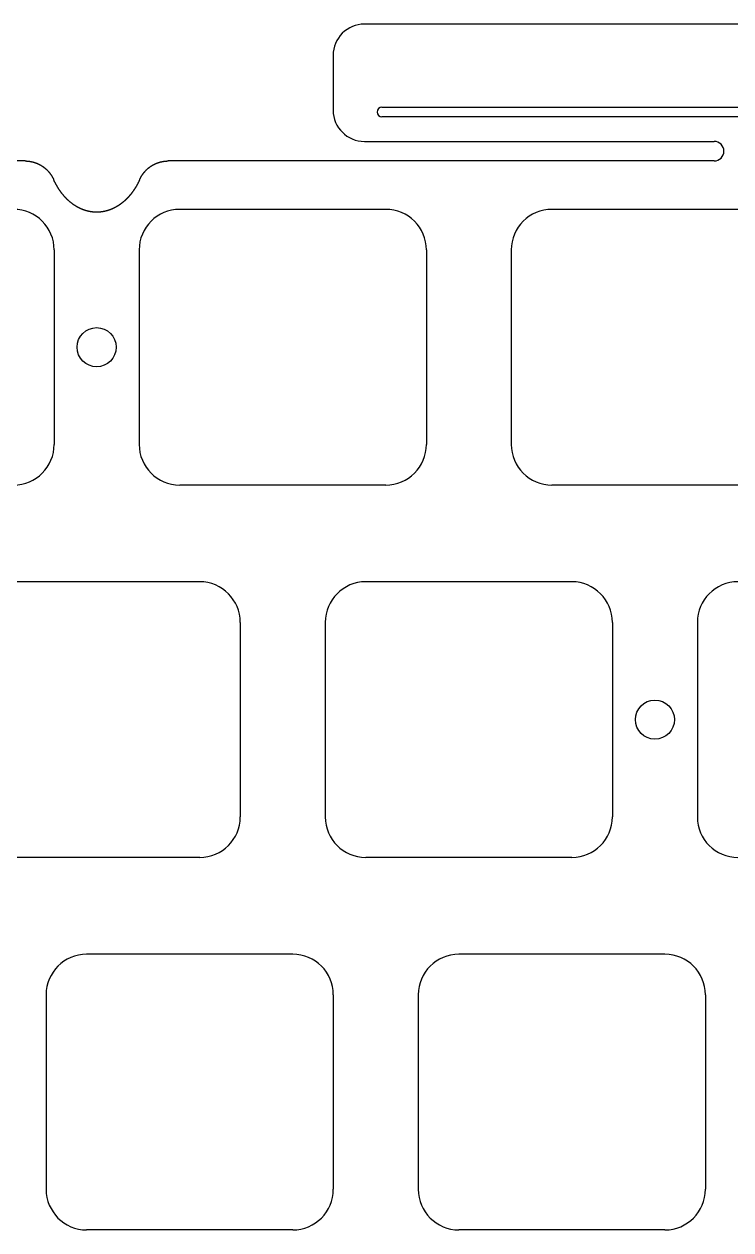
# Model space of a CAD drawing. Header units: millimetres. Extents: x -10 to 276, y -93 to 17.
# Drawn here: x 63 to 99.1, y -45.2 to 16.5 of the extents above; entities that cross this region are included whole.
import ezdxf

# ---------------------------------------------------------------- set-up
doc = ezdxf.new("R2010")
doc.units = ezdxf.units.MM
doc.layers.add('BLACK', color=7, linetype='CONTINUOUS')

msp = doc.modelspace()

# ---------------------------------------------------------------- linework, layer by layer
at = {"layer": 'BLACK', "linetype": 'Continuous'}
for p, q in [((127.1799, 16.525), (80.379918, 16.525)), ((78.779918, 14.925), (78.779918, 12.117411)), ((81.2799, 12.275), (126.2799, 12.275)), ((126.2799, 11.775), (81.2799, 11.775)), ((80.3799, 10.525), (98.2799, 10.525)), ((63.009025, 9.525), (35.0701, 9.525)), ((63.009025, 9.525), (63.020337, 9.52496)), ((63.020337, 9.52496), (63.031648, 9.52484)), ((63.031648, 9.52484), (63.042958, 9.52464)), ((63.042958, 9.52464), (63.054266, 9.52436)), ((63.054266, 9.52436), (63.065572, 9.524)), ((63.065572, 9.524), (63.076876, 9.523561)), ((63.076876, 9.523561), (63.088176, 9.523041)), ((63.088176, 9.523041), (63.099472, 9.522441)), ((63.099472, 9.522441), (63.110763, 9.521762)), ((63.110763, 9.521762), (63.12205, 9.521003)), ((63.12205, 9.521003), (63.133331, 9.520164)), ((63.133331, 9.520164), (63.144606, 9.519245)), ((63.144606, 9.519245), (63.155874, 9.518247)), ((63.155874, 9.518247), (63.167135, 9.517168)), ((63.167135, 9.517168), (63.178389, 9.516011)), ((63.178389, 9.516011), (63.189634, 9.514773)), ((63.189634, 9.514773), (63.20087, 9.513457)), ((63.20087, 9.513457), (63.212096, 9.51206)), ((63.212096, 9.51206), (63.223313, 9.510585)), ((63.223313, 9.510585), (63.234519, 9.50903)), ((63.234519, 9.50903), (63.245714, 9.507396)), ((63.245714, 9.507396), (63.256897, 9.505683)), ((63.256897, 9.505683), (63.268067, 9.503891)), ((63.268067, 9.503891), (63.279225, 9.502019)), ((63.279225, 9.502019), (63.29037, 9.500069)), ((63.29037, 9.500069), (63.3015, 9.49804)), ((63.3015, 9.49804), (63.312616, 9.495933)), ((63.312616, 9.495933), (63.323717, 9.493747)), ((63.323717, 9.493747), (63.329262, 9.492625)), ((63.329262, 9.492625), (63.334802, 9.491482)), ((63.334802, 9.491482), (63.340339, 9.490321)), ((63.340339, 9.490321), (63.345871, 9.48914)), ((63.345871, 9.48914), (63.351399, 9.487939)), ((63.351399, 9.487939), (63.356923, 9.486719)), ((63.356923, 9.486719), (63.362443, 9.485479)), ((63.362443, 9.485479), (63.367958, 9.484219)), ((63.367958, 9.484219), (63.373469, 9.482941)), ((63.373469, 9.482941), (63.378975, 9.481642)), ((63.378975, 9.481642), (63.384477, 9.480325)), ((63.384477, 9.480325), (63.389974, 9.478987)), ((63.389974, 9.478987), (63.395466, 9.477631)), ((63.395466, 9.477631), (63.400953, 9.476255)), ((63.400953, 9.476255), (63.406435, 9.474859)), ((63.406435, 9.474859), (63.411913, 9.473444)), ((63.411913, 9.473444), (63.417385, 9.47201)), ((63.417385, 9.47201), (63.422853, 9.470557)), ((63.422853, 9.470557), (63.428315, 9.469084)), ((63.428315, 9.469084), (63.433772, 9.467592)), ((63.433772, 9.467592), (63.439223, 9.46608)), ((63.439223, 9.46608), (63.44467, 9.46455)), ((63.44467, 9.46455), (63.45011, 9.463)), ((63.45011, 9.463), (63.455546, 9.461431)), ((63.455546, 9.461431), (63.460975, 9.459842)), ((63.460975, 9.459842), (63.466399, 9.458235)), ((63.466399, 9.458235), (63.471818, 9.456608)), ((63.471818, 9.456608), (63.47723, 9.454962)), ((63.47723, 9.454962), (63.482637, 9.453297)), ((63.482637, 9.453297), (63.488038, 9.451613)), ((63.488038, 9.451613), (63.493432, 9.44991)), ((63.493432, 9.44991), (63.498821, 9.448187)), ((63.498821, 9.448187), (63.504204, 9.446446)), ((63.504204, 9.446446), (63.509581, 9.444686)), ((63.509581, 9.444686), (63.51495, 9.442906)), ((63.51495, 9.442906), (63.520315, 9.441108)), ((63.520315, 9.441108), (63.525672, 9.439291)), ((63.525672, 9.439291), (63.531023, 9.437454)), ((63.531023, 9.437454), (63.536367, 9.435599)), ((63.536367, 9.435599), (63.541706, 9.433725)), ((63.541706, 9.433725), (63.547037, 9.431832)), ((63.547037, 9.431832), (63.552362, 9.42992)), ((63.552362, 9.42992), (63.557679, 9.42799)), ((63.557679, 9.42799), (63.562991, 9.42604)), ((63.562991, 9.42604), (63.568294, 9.424072)), ((63.568294, 9.424072), (63.573592, 9.422085)), ((63.573592, 9.422085), (63.578881, 9.42008)), ((63.578881, 9.42008), (63.584165, 9.418055)), ((63.584165, 9.418055), (63.58944, 9.416013)), ((63.58944, 9.416013), (63.594709, 9.413951)), ((63.594709, 9.413951), (63.59997, 9.411871)), ((63.59997, 9.411871), (63.605224, 9.409772)), ((63.605224, 9.409772), (63.610471, 9.407654)), ((63.610471, 9.407654), (63.61571, 9.405518)), ((63.61571, 9.405518), (63.616466, 9.405208)), ((63.616466, 9.405208), (63.626916, 9.400876)), ((63.626916, 9.400876), (63.637334, 9.396471)), ((63.637334, 9.396471), (63.647722, 9.391992)), ((63.647722, 9.391992), (63.658077, 9.38744)), ((63.658077, 9.38744), (63.6684, 9.382815)), ((63.6684, 9.382815), (63.67869, 9.378117)), ((63.67869, 9.378117), (63.688947, 9.373346)), ((63.688947, 9.373346), (63.69917, 9.368503)), ((63.69917, 9.368503), (63.709358, 9.363587)), ((63.709358, 9.363587), (63.719511, 9.3586)), ((63.719511, 9.3586), (63.729629, 9.353541)), ((63.729629, 9.353541), (63.739711, 9.34841)), ((63.739711, 9.34841), (63.749757, 9.343209)), ((63.749757, 9.343209), (63.759766, 9.337936)), ((63.759766, 9.337936), (63.769737, 9.332592)), ((63.769737, 9.332592), (63.77967, 9.327179)), ((63.77967, 9.327179), (63.789565, 9.321695)), ((63.789565, 9.321695), (63.799421, 9.316141)), ((63.799421, 9.316141), (63.809238, 9.310517)), ((63.809238, 9.310517), (63.819014, 9.304824)), ((63.819014, 9.304824), (63.828751, 9.299063)), ((63.828751, 9.299063), (63.838446, 9.293232)), ((63.838446, 9.293232), (63.8481, 9.287333)), ((63.8481, 9.287333), (63.857712, 9.281366)), ((63.857712, 9.281366), (63.867282, 9.275331)), ((63.867282, 9.275331), (63.876809, 9.269228)), ((63.876809, 9.269228), (63.886292, 9.263058)), ((63.886292, 9.263058), (63.895732, 9.256821)), ((63.895732, 9.256821), (63.900436, 9.253678)), ((63.900436, 9.253678), (63.905128, 9.250518)), ((69.445076, 9.250656), (69.454472, 9.256957)), ((69.454472, 9.256957), (69.463913, 9.263193)), ((69.463913, 9.263193), (69.473397, 9.269361)), ((69.473397, 9.269361), (69.482925, 9.275462)), ((69.482925, 9.275462), (69.492496, 9.281496)), ((69.492496, 9.281496), (69.497297, 9.284487)), ((69.497297, 9.284487), (69.502109, 9.287462)), ((69.502109, 9.287462), (69.506932, 9.290419)), ((69.506932, 9.290419), (69.511765, 9.29336)), ((69.511765, 9.29336), (69.516608, 9.296283)), ((69.516608, 9.296283), (69.521462, 9.299189)), ((69.521462, 9.299189), (69.526325, 9.302078)), ((69.526325, 9.302078), (69.531199, 9.30495)), ((69.531199, 9.30495), (69.536084, 9.307804)), ((69.536084, 9.307804), (69.540978, 9.310642)), ((69.540978, 9.310642), (69.545882, 9.313461)), ((69.545882, 9.313461), (69.550796, 9.316264)), ((69.550796, 9.316264), (69.55572, 9.319049)), ((69.55572, 9.319049), (69.560654, 9.321817)), ((69.560654, 9.321817), (69.565598, 9.324567)), ((69.565598, 9.324567), (69.570551, 9.3273)), ((69.570551, 9.3273), (69.575514, 9.330015)), ((69.575514, 9.330015), (69.580487, 9.332713)), ((69.580487, 9.332713), (69.585469, 9.335393)), ((69.585469, 9.335393), (69.590461, 9.338056)), ((69.590461, 9.338056), (69.595461, 9.3407)), ((69.595461, 9.3407), (69.600472, 9.343328)), ((69.600472, 9.343328), (69.605491, 9.345937)), ((69.605491, 9.345937), (69.61052, 9.348529)), ((69.61052, 9.348529), (69.615558, 9.351102)), ((69.615558, 9.351102), (69.620605, 9.353659)), ((69.620605, 9.353659), (69.62566, 9.356197)), ((69.62566, 9.356197), (69.630726, 9.358717)), ((69.630726, 9.358717), (69.635799, 9.361219)), ((69.635799, 9.361219), (69.640882, 9.363704)), ((69.640882, 9.363704), (69.645973, 9.36617)), ((69.645973, 9.36617), (69.651073, 9.368619)), ((69.651073, 9.368619), (69.656182, 9.371049)), ((69.656182, 9.371049), (69.661299, 9.373461)), ((69.661299, 9.373461), (69.666425, 9.375855)), ((69.666425, 9.375855), (69.671559, 9.378231)), ((69.671559, 9.378231), (69.676702, 9.380589)), ((69.676702, 9.380589), (69.681853, 9.382929)), ((69.681853, 9.382929), (69.687012, 9.38525)), ((69.687012, 9.38525), (69.692179, 9.387554)), ((69.692179, 9.387554), (69.697354, 9.389838)), ((69.697354, 9.389838), (69.702538, 9.392105)), ((69.702538, 9.392105), (69.707729, 9.394353)), ((69.707729, 9.394353), (69.712929, 9.396583)), ((69.712929, 9.396583), (69.718136, 9.398795)), ((69.718136, 9.398795), (69.723352, 9.400988)), ((69.723352, 9.400988), (69.728574, 9.403162)), ((69.728574, 9.403162), (69.733805, 9.405319)), ((69.733805, 9.405319), (69.739043, 9.407456)), ((69.739043, 9.407456), (69.744289, 9.409576)), ((69.744289, 9.409576), (69.749542, 9.411676)), ((69.749542, 9.411676), (69.754803, 9.413758)), ((69.754803, 9.413758), (69.76007, 9.415822)), ((69.76007, 9.415822), (69.765346, 9.417866)), ((69.765346, 9.417866), (69.766108, 9.41816)), ((69.766108, 9.41816), (69.776679, 9.422187)), ((69.776679, 9.422187), (69.787278, 9.426139)), ((69.787278, 9.426139), (69.797904, 9.430016)), ((69.797904, 9.430016), (69.808558, 9.433818)), ((69.808558, 9.433818), (69.819239, 9.437544)), ((69.819239, 9.437544), (69.829945, 9.441195)), ((69.829945, 9.441195), (69.840678, 9.44477)), ((69.840678, 9.44477), (69.851435, 9.448269)), ((69.851435, 9.448269), (69.862217, 9.451692)), ((69.862217, 9.451692), (69.873023, 9.455039)), ((69.873023, 9.455039), (69.883852, 9.458309)), ((69.883852, 9.458309), (69.894704, 9.461503)), ((69.894704, 9.461503), (69.905579, 9.46462)), ((69.905579, 9.46462), (69.916476, 9.46766)), ((69.916476, 9.46766), (69.927394, 9.470623)), ((69.927394, 9.470623), (69.938332, 9.473508)), ((69.938332, 9.473508), (69.949291, 9.476316)), ((69.949291, 9.476316), (69.96027, 9.479047)), ((69.96027, 9.479047), (69.971268, 9.4817)), ((69.971268, 9.4817), (69.982284, 9.484275)), ((69.982284, 9.484275), (69.993318, 9.486773)), ((69.993318, 9.486773), (70.00437, 9.489192)), ((70.00437, 9.489192), (70.015439, 9.491533)), ((70.015439, 9.491533), (70.026524, 9.493795)), ((70.026524, 9.493795), (70.037625, 9.49598)), ((70.037625, 9.49598), (70.048741, 9.498085)), ((70.048741, 9.498085), (70.054305, 9.499109)), ((70.054305, 9.499109), (70.059872, 9.500113)), ((70.059872, 9.500113), (70.065443, 9.501097)), ((70.065443, 9.501097), (70.071017, 9.502061)), ((70.071017, 9.502061), (70.076595, 9.503006)), ((70.076595, 9.503006), (70.082176, 9.503931)), ((70.082176, 9.503931), (70.08776, 9.504836)), ((70.08776, 9.504836), (70.093347, 9.505721)), ((70.093347, 9.505721), (70.098938, 9.506587)), ((70.098938, 9.506587), (70.104531, 9.507433)), ((70.104531, 9.507433), (70.110128, 9.508259)), ((70.110128, 9.508259), (70.115727, 9.509065)), ((70.115727, 9.509065), (70.121329, 9.509852)), ((70.121329, 9.509852), (70.126934, 9.510618)), ((70.126934, 9.510618), (70.132542, 9.511365)), ((70.132542, 9.511365), (70.138152, 9.512092)), ((70.138152, 9.512092), (70.143765, 9.512799)), ((70.143765, 9.512799), (70.14938, 9.513487)), ((70.14938, 9.513487), (70.154998, 9.514154)), ((70.154998, 9.514154), (70.160618, 9.514802)), ((70.160618, 9.514802), (70.16624, 9.51543)), ((70.16624, 9.51543), (70.171865, 9.516038)), ((70.171865, 9.516038), (70.177491, 9.516626)), ((70.177491, 9.516626), (70.18312, 9.517194)), ((70.18312, 9.517194), (70.188751, 9.517742)), ((70.188751, 9.517742), (70.194383, 9.51827)), ((70.194383, 9.51827), (70.200018, 9.518779)), ((70.200018, 9.518779), (70.205654, 9.519267)), ((70.205654, 9.519267), (70.211292, 9.519736)), ((70.211292, 9.519736), (70.216931, 9.520184)), ((70.216931, 9.520184), (70.222572, 9.520613)), ((70.222572, 9.520613), (70.228215, 9.521022)), ((70.228215, 9.521022), (70.233859, 9.52141)), ((70.233859, 9.52141), (70.239504, 9.521779)), ((70.239504, 9.521779), (70.24515, 9.522128)), ((70.24515, 9.522128), (70.250798, 9.522457)), ((70.250798, 9.522457), (70.256447, 9.522766)), ((70.256447, 9.522766), (70.262097, 9.523055)), ((70.262097, 9.523055), (70.267748, 9.523323)), ((70.267748, 9.523323), (70.2734, 9.523572)), ((70.2734, 9.523572), (70.279053, 9.523801)), ((70.279053, 9.523801), (70.284707, 9.52401)), ((70.284707, 9.52401), (70.290361, 9.524199)), ((70.290361, 9.524199), (70.296016, 9.524368)), ((70.296016, 9.524368), (70.301671, 9.524517)), ((70.301671, 9.524517), (70.307328, 9.524646)), ((70.307328, 9.524646), (70.312984, 9.524755)), ((70.312984, 9.524755), (70.318641, 9.524844)), ((70.318641, 9.524844), (70.324298, 9.524913)), ((70.324298, 9.524913), (70.329956, 9.524962)), ((70.329956, 9.524962), (70.340975, 9.525)), ((98.2799, 9.525), (70.340975, 9.525)), ((63.905128, 9.250518), (63.909809, 9.247341)), ((63.909809, 9.247341), (63.914479, 9.244148)), ((63.914479, 9.244148), (63.919137, 9.240939)), ((63.919137, 9.240939), (63.923784, 9.237712)), ((63.923784, 9.237712), (63.92842, 9.23447)), ((63.92842, 9.23447), (63.933044, 9.231211)), ((63.933044, 9.231211), (63.937656, 9.227936)), ((63.937656, 9.227936), (63.942258, 9.224644)), ((63.942258, 9.224644), (63.946847, 9.221337)), ((63.946847, 9.221337), (63.951425, 9.218012)), ((63.951425, 9.218012), (63.95599, 9.214672)), ((63.95599, 9.214672), (63.960545, 9.211316)), ((63.960545, 9.211316), (63.965087, 9.207944)), ((63.965087, 9.207944), (63.969617, 9.204555)), ((63.969617, 9.204555), (63.974135, 9.201151)), ((63.974135, 9.201151), (63.978641, 9.19773)), ((63.978641, 9.19773), (63.983135, 9.194294)), ((63.983135, 9.194294), (63.987617, 9.190842)), ((63.987617, 9.190842), (63.992087, 9.187374)), ((63.992087, 9.187374), (63.996544, 9.18389)), ((63.996544, 9.18389), (64.000989, 9.180391)), ((64.000989, 9.180391), (64.005422, 9.176876)), ((64.005422, 9.176876), (64.009842, 9.173345)), ((64.009842, 9.173345), (64.01425, 9.169798)), ((64.01425, 9.169798), (64.018645, 9.166236)), ((64.018645, 9.166236), (64.023027, 9.162659)), ((64.023027, 9.162659), (64.027397, 9.159066)), ((64.027397, 9.159066), (64.031754, 9.155457)), ((64.031754, 9.155457), (64.036098, 9.151833)), ((64.036098, 9.151833), (64.04043, 9.148194)), ((64.04043, 9.148194), (64.044748, 9.14454)), ((64.044748, 9.14454), (64.049054, 9.14087)), ((64.049054, 9.14087), (64.053346, 9.137185)), ((64.053346, 9.137185), (64.057626, 9.133485)), ((64.057626, 9.133485), (64.061892, 9.12977)), ((64.061892, 9.12977), (64.066146, 9.126039)), ((64.066146, 9.126039), (64.070386, 9.122294)), ((64.070386, 9.122294), (64.074613, 9.118534)), ((64.074613, 9.118534), (64.078826, 9.114759)), ((64.078826, 9.114759), (64.083026, 9.110968)), ((64.083026, 9.110968), (64.087213, 9.107164)), ((64.087213, 9.107164), (64.091387, 9.103344)), ((64.091387, 9.103344), (64.095546, 9.099509)), ((64.095546, 9.099509), (64.099692, 9.09566)), ((64.099692, 9.09566), (64.103825, 9.091796)), ((64.103825, 9.091796), (64.107944, 9.087918)), ((64.107944, 9.087918), (64.112049, 9.084025)), ((64.112049, 9.084025), (64.11614, 9.080117)), ((64.11614, 9.080117), (64.120218, 9.076195)), ((64.120218, 9.076195), (64.124282, 9.072259)), ((64.124282, 9.072259), (64.128331, 9.068308)), ((64.128331, 9.068308), (64.132367, 9.064343)), ((64.132367, 9.064343), (64.132948, 9.06377)), ((64.132948, 9.06377), (64.140971, 9.055796)), ((64.140971, 9.055796), (64.148937, 9.047765)), ((64.148937, 9.047765), (64.156846, 9.039678)), ((64.156846, 9.039678), (64.164698, 9.031535)), ((64.164698, 9.031535), (64.172493, 9.023337)), ((64.172493, 9.023337), (64.180229, 9.015083)), ((64.180229, 9.015083), (64.187906, 9.006776)), ((64.187906, 9.006776), (64.195525, 8.998414)), ((64.195525, 8.998414), (64.203084, 8.989999)), ((64.203084, 8.989999), (64.210584, 8.98153)), ((64.210584, 8.98153), (64.218024, 8.973008)), ((64.218024, 8.973008), (64.225404, 8.964434)), ((64.225404, 8.964434), (64.232722, 8.955808)), ((64.232722, 8.955808), (64.23998, 8.94713)), ((64.23998, 8.94713), (64.247176, 8.938401)), ((64.247176, 8.938401), (64.25431, 8.929621)), ((64.25431, 8.929621), (64.261383, 8.920791)), ((64.261383, 8.920791), (64.268392, 8.911911)), ((64.268392, 8.911911), (64.275339, 8.902982)), ((64.275339, 8.902982), (64.282222, 8.894003)), ((64.282222, 8.894003), (64.289042, 8.884977)), ((64.289042, 8.884977), (64.295798, 8.875902)), ((64.295798, 8.875902), (64.30249, 8.866779)), ((64.30249, 8.866779), (64.309117, 8.857609)), ((64.309117, 8.857609), (64.315679, 8.848393)), ((64.315679, 8.848393), (64.322176, 8.83913)), ((64.322176, 8.83913), (64.325399, 8.834482)), ((64.325399, 8.834482), (64.328607, 8.829822)), ((64.328607, 8.829822), (64.331798, 8.825151)), ((64.331798, 8.825151), (64.334972, 8.820468)), ((64.334972, 8.820468), (64.33813, 8.815775)), ((64.33813, 8.815775), (64.341271, 8.81107)), ((64.341271, 8.81107), (64.344395, 8.806354)), ((64.344395, 8.806354), (64.347503, 8.801627)), ((64.347503, 8.801627), (64.350594, 8.796889)), ((64.350594, 8.796889), (64.353669, 8.79214)), ((64.353669, 8.79214), (64.356726, 8.78738)), ((64.356726, 8.78738), (64.359767, 8.78261)), ((64.359767, 8.78261), (64.362791, 8.777829)), ((64.362791, 8.777829), (64.365798, 8.773037)), ((64.365798, 8.773037), (64.368788, 8.768234)), ((64.368788, 8.768234), (64.371761, 8.763421)), ((64.371761, 8.763421), (64.374716, 8.758598)), ((64.374716, 8.758598), (64.377655, 8.753764)), ((64.377655, 8.753764), (64.380577, 8.74892)), ((64.380577, 8.74892), (64.383482, 8.744065)), ((64.383482, 8.744065), (64.386369, 8.7392)), ((64.386369, 8.7392), (64.389239, 8.734325)), ((64.389239, 8.734325), (64.392092, 8.72944)), ((64.392092, 8.72944), (64.394928, 8.724545)), ((64.394928, 8.724545), (64.397746, 8.71964)), ((64.397746, 8.71964), (64.400547, 8.714724)), ((64.400547, 8.714724), (64.403331, 8.709799)), ((64.403331, 8.709799), (64.406097, 8.704864)), ((64.406097, 8.704864), (64.408846, 8.69992)), ((64.408846, 8.69992), (64.411577, 8.694965)), ((64.411577, 8.694965), (64.414291, 8.690002)), ((64.414291, 8.690002), (64.416987, 8.685028)), ((64.416987, 8.685028), (64.419665, 8.680045)), ((64.419665, 8.680045), (64.422326, 8.675052)), ((64.422326, 8.675052), (64.424969, 8.670051)), ((64.424969, 8.670051), (64.427595, 8.665039)), ((64.427595, 8.665039), (64.430203, 8.660019)), ((64.430203, 8.660019), (64.432793, 8.654989)), ((64.432793, 8.654989), (64.435365, 8.649951)), ((64.435365, 8.649951), (64.43792, 8.644903)), ((64.43792, 8.644903), (64.440456, 8.639846)), ((64.440456, 8.639846), (64.442975, 8.63478)), ((64.442975, 8.63478), (64.445475, 8.629705)), ((68.902165, 8.624875), (68.907149, 8.63503)), ((68.907149, 8.63503), (68.912204, 8.645149)), ((68.912204, 8.645149), (68.917332, 8.655232)), ((68.917332, 8.655232), (68.92253, 8.665279)), ((68.92253, 8.665279), (68.927799, 8.675288)), ((68.927799, 8.675288), (68.933139, 8.685261)), ((68.933139, 8.685261), (68.938549, 8.695195)), ((68.938549, 8.695195), (68.94403, 8.705091)), ((68.94403, 8.705091), (68.94958, 8.714949)), ((68.94958, 8.714949), (68.9552, 8.724766)), ((68.9552, 8.724766), (68.960889, 8.734544)), ((68.960889, 8.734544), (68.966648, 8.744282)), ((68.966648, 8.744282), (68.972475, 8.753979)), ((68.972475, 8.753979), (68.97837, 8.763634)), ((68.97837, 8.763634), (68.984334, 8.773248)), ((68.984334, 8.773248), (68.990366, 8.782819)), ((68.990366, 8.782819), (68.996465, 8.792347)), ((68.996465, 8.792347), (69.002632, 8.801832)), ((69.002632, 8.801832), (69.008865, 8.811274)), ((69.008865, 8.811274), (69.015165, 8.820671)), ((69.015165, 8.820671), (69.021532, 8.830024)), ((69.021532, 8.830024), (69.027964, 8.839331)), ((69.027964, 8.839331), (69.034463, 8.848593)), ((69.034463, 8.848593), (69.041026, 8.857808)), ((69.041026, 8.857808), (69.044332, 8.862398)), ((69.044332, 8.862398), (69.047655, 8.866977)), ((69.047655, 8.866977), (69.050993, 8.871544)), ((69.050993, 8.871544), (69.054348, 8.876099)), ((69.054348, 8.876099), (69.057719, 8.880642)), ((69.057719, 8.880642), (69.061106, 8.885173)), ((69.061106, 8.885173), (69.064509, 8.889693)), ((69.064509, 8.889693), (69.067928, 8.8942)), ((69.067928, 8.8942), (69.071362, 8.898695)), ((69.071362, 8.898695), (69.074813, 8.903178)), ((69.074813, 8.903178), (69.07828, 8.907649)), ((69.07828, 8.907649), (69.081762, 8.912107)), ((69.081762, 8.912107), (69.08526, 8.916553)), ((69.08526, 8.916553), (69.088774, 8.920987)), ((69.088774, 8.920987), (69.092303, 8.925408)), ((69.092303, 8.925408), (69.095848, 8.929817)), ((69.095848, 8.929817), (69.099409, 8.934213)), ((69.099409, 8.934213), (69.102985, 8.938597)), ((69.102985, 8.938597), (69.106576, 8.942968)), ((69.106576, 8.942968), (69.110183, 8.947326)), ((69.110183, 8.947326), (69.113806, 8.951671)), ((69.113806, 8.951671), (69.117443, 8.956004)), ((69.117443, 8.956004), (69.121096, 8.960324)), ((69.121096, 8.960324), (69.124765, 8.964631)), ((69.124765, 8.964631), (69.128448, 8.968924)), ((69.128448, 8.968924), (69.132147, 8.973205)), ((69.132147, 8.973205), (69.135861, 8.977473)), ((69.135861, 8.977473), (69.13959, 8.981727)), ((69.13959, 8.981727), (69.143333, 8.985969)), ((69.143333, 8.985969), (69.147093, 8.990197)), ((69.147093, 8.990197), (69.150866, 8.994411)), ((69.150866, 8.994411), (69.154655, 8.998613)), ((69.154655, 8.998613), (69.158458, 9.002801)), ((69.158458, 9.002801), (69.162277, 9.006975)), ((69.162277, 9.006975), (69.16611, 9.011136)), ((69.16611, 9.011136), (69.169958, 9.015284)), ((69.169958, 9.015284), (69.17382, 9.019417)), ((69.17382, 9.019417), (69.177697, 9.023537)), ((69.177697, 9.023537), (69.181588, 9.027644)), ((69.181588, 9.027644), (69.185495, 9.031736)), ((69.185495, 9.031736), (69.189415, 9.035815)), ((69.189415, 9.035815), (69.19335, 9.03988)), ((69.19335, 9.03988), (69.197299, 9.043931)), ((69.197299, 9.043931), (69.201263, 9.047968)), ((69.201263, 9.047968), (69.205241, 9.051991)), ((69.205241, 9.051991), (69.209233, 9.056)), ((69.209233, 9.056), (69.213239, 9.059994)), ((69.213239, 9.059994), (69.21726, 9.063975)), ((69.21726, 9.063975), (69.221294, 9.067941)), ((69.221294, 9.067941), (69.225343, 9.071894)), ((69.225343, 9.071894), (69.229405, 9.075831)), ((69.229405, 9.075831), (69.233482, 9.079755)), ((69.233482, 9.079755), (69.237571, 9.083664)), ((69.237571, 9.083664), (69.241676, 9.087558)), ((69.241676, 9.087558), (69.242269, 9.088119)), ((69.242269, 9.088119), (69.25052, 9.095858)), ((69.25052, 9.095858), (69.258825, 9.103538)), ((69.258825, 9.103538), (69.267184, 9.111159)), ((69.267184, 9.111159), (69.275597, 9.118721)), ((69.275597, 9.118721), (69.284063, 9.126223)), ((69.284063, 9.126223), (69.292582, 9.133665)), ((69.292582, 9.133665), (69.301153, 9.141047)), ((69.301153, 9.141047), (69.309776, 9.148368)), ((69.309776, 9.148368), (69.318451, 9.155628)), ((69.318451, 9.155628), (69.327178, 9.162827)), ((69.327178, 9.162827), (69.335955, 9.169963)), ((69.335955, 9.169963), (69.344782, 9.177038)), ((69.344782, 9.177038), (69.353659, 9.18405)), ((69.353659, 9.18405), (69.362586, 9.190999)), ((69.362586, 9.190999), (69.371561, 9.197885)), ((69.371561, 9.197885), (69.380585, 9.204707)), ((69.380585, 9.204707), (69.389658, 9.211466)), ((69.389658, 9.211466), (69.398778, 9.21816)), ((69.398778, 9.21816), (69.407945, 9.22479)), ((69.407945, 9.22479), (69.417159, 9.231354)), ((69.417159, 9.231354), (69.426419, 9.237854)), ((69.426419, 9.237854), (69.435725, 9.244288)), ((69.435725, 9.244288), (69.445076, 9.250656)), ((64.445475, 8.629705), (64.447958, 8.624621)), ((64.447958, 8.624621), (64.450423, 8.619529)), ((64.450423, 8.619529), (64.45287, 8.614428)), ((64.45287, 8.614428), (64.455298, 8.609319)), ((64.455298, 8.609319), (64.457709, 8.6042)), ((64.457709, 8.6042), (64.460102, 8.599074)), ((64.460102, 8.599074), (64.462476, 8.593938)), ((64.462476, 8.593938), (64.467049, 8.583912)), ((64.470651, 8.575965), (64.467049, 8.583912)), ((64.478038, 8.559811), (64.470651, 8.575965)), ((64.485483, 8.543723), (64.478038, 8.559811)), ((64.492984, 8.527702), (64.485483, 8.543723)), ((64.500542, 8.511747), (64.492984, 8.527702)), ((64.508157, 8.49586), (64.500542, 8.511747)), ((64.515827, 8.480042), (64.508157, 8.49586)), ((64.523553, 8.464292), (64.515827, 8.480042)), ((64.531334, 8.44861), (64.523553, 8.464292)), ((64.539169, 8.432999), (64.531334, 8.44861)), ((64.547058, 8.417457), (64.539169, 8.432999)), ((64.555001, 8.401985), (64.547058, 8.417457)), ((64.562998, 8.386584), (64.555001, 8.401985)), ((64.571047, 8.371255), (64.562998, 8.386584)), ((64.579149, 8.355996), (64.571047, 8.371255)), ((64.587303, 8.34081), (64.579149, 8.355996)), ((64.595509, 8.325695), (64.587303, 8.34081)), ((64.603766, 8.310653), (64.595509, 8.325695)), ((64.612074, 8.295684), (64.603766, 8.310653)), ((64.620433, 8.280788), (64.612074, 8.295684)), ((64.628842, 8.265965), (64.620433, 8.280788)), ((64.637301, 8.251216), (64.628842, 8.265965)), ((64.645809, 8.236542), (64.637301, 8.251216)), ((64.654367, 8.221941), (64.645809, 8.236542)), ((64.662973, 8.207415), (64.654367, 8.221941)), ((64.671628, 8.192963), (64.662973, 8.207415)), ((64.68033, 8.178586), (64.671628, 8.192963)), ((64.689081, 8.164285), (64.68033, 8.178586)), ((64.697878, 8.150059), (64.689081, 8.164285)), ((64.706723, 8.135909), (64.697878, 8.150059)), ((64.715614, 8.121834), (64.706723, 8.135909)), ((64.724552, 8.107836), (64.715614, 8.121834)), ((64.733535, 8.093913), (64.724552, 8.107836)), ((64.742565, 8.080067), (64.733535, 8.093913)), ((64.751639, 8.066298), (64.742565, 8.080067)), ((64.760759, 8.052605), (64.751639, 8.066298)), ((64.769923, 8.038989), (64.760759, 8.052605)), ((64.779131, 8.025449), (64.769923, 8.038989)), ((64.788384, 8.011987), (64.779131, 8.025449)), ((68.569178, 8.022982), (68.564544, 8.016232)), ((68.573803, 8.029753), (68.569178, 8.022982)), ((68.578416, 8.036543), (68.573803, 8.029753)), ((68.58302, 8.043354), (68.578416, 8.036543)), ((68.587611, 8.050182), (68.58302, 8.043354)), ((68.592192, 8.057032), (68.587611, 8.050182)), ((68.596762, 8.0639), (68.592192, 8.057032)), ((68.601322, 8.07079), (68.596762, 8.0639)), ((68.605869, 8.077697), (68.601322, 8.07079)), ((68.610407, 8.084626), (68.605869, 8.077697)), ((68.614932, 8.091572), (68.610407, 8.084626)), ((68.619447, 8.09854), (68.614932, 8.091572)), ((68.62395, 8.105526), (68.619447, 8.09854)), ((68.628443, 8.112533), (68.62395, 8.105526)), ((68.632923, 8.119557), (68.628443, 8.112533)), ((68.637394, 8.126603), (68.632923, 8.119557)), ((68.641851, 8.133667), (68.637394, 8.126603)), ((68.646299, 8.140752), (68.641851, 8.133667)), ((68.650734, 8.147854), (68.646299, 8.140752)), ((68.655158, 8.154978), (68.650734, 8.147854)), ((68.65957, 8.162119), (68.655158, 8.154978)), ((68.664845, 8.170708), (68.65957, 8.162119)), ((68.669227, 8.177884), (68.664845, 8.170708)), ((68.673594, 8.185075), (68.669227, 8.177884)), ((68.677951, 8.192288), (68.673594, 8.185075)), ((68.682294, 8.199516), (68.677951, 8.192288)), ((68.686627, 8.206767), (68.682294, 8.199516)), ((68.690945, 8.214032), (68.686627, 8.206767)), ((68.695254, 8.221319), (68.690945, 8.214032)), ((68.699547, 8.228621), (68.695254, 8.221319)), ((68.703831, 8.235945), (68.699547, 8.228621)), ((68.708099, 8.243284), (68.703831, 8.235945)), ((68.712358, 8.250645), (68.708099, 8.243284)), ((68.716601, 8.25802), (68.712358, 8.250645)), ((68.720835, 8.265418), (68.716601, 8.25802)), ((68.725053, 8.272829), (68.720835, 8.265418)), ((68.729261, 8.280263), (68.725053, 8.272829)), ((68.733454, 8.287712), (68.729261, 8.280263)), ((68.737636, 8.295182), (68.733454, 8.287712)), ((68.741804, 8.302666), (68.737636, 8.295182)), ((68.745961, 8.310173), (68.741804, 8.302666)), ((68.750102, 8.317693), (68.745961, 8.310173)), ((68.754233, 8.325236), (68.750102, 8.317693)), ((68.758349, 8.332792), (68.754233, 8.325236)), ((68.762453, 8.340371), (68.758349, 8.332792)), ((68.766543, 8.347963), (68.762453, 8.340371)), ((68.770622, 8.355577), (68.766543, 8.347963)), ((68.774685, 8.363205), (68.770622, 8.355577)), ((68.778737, 8.370855), (68.774685, 8.363205)), ((68.782774, 8.378518), (68.778737, 8.370855)), ((68.786799, 8.386203), (68.782774, 8.378518)), ((68.790809, 8.393902), (68.786799, 8.386203)), ((68.794808, 8.401622), (68.790809, 8.393902)), ((68.798791, 8.409356), (68.794808, 8.401622)), ((68.802763, 8.417112), (68.798791, 8.409356)), ((68.806719, 8.424881), (68.802763, 8.417112)), ((68.810664, 8.432671), (68.806719, 8.424881)), ((68.814593, 8.440476), (68.810664, 8.432671)), ((68.81851, 8.448301), (68.814593, 8.440476)), ((68.822412, 8.456139), (68.81851, 8.448301)), ((68.826302, 8.463999), (68.822412, 8.456139)), ((68.830176, 8.471873), (68.826302, 8.463999)), ((68.834038, 8.479767), (68.830176, 8.471873)), ((68.837884, 8.487675), (68.834038, 8.479767)), ((68.841718, 8.495603), (68.837884, 8.487675)), ((68.845537, 8.503545), (68.841718, 8.495603)), ((68.849343, 8.511508), (68.845537, 8.503545)), ((68.853133, 8.519484), (68.849343, 8.511508)), ((68.856911, 8.52748), (68.853133, 8.519484)), ((68.860673, 8.53549), (68.856911, 8.52748)), ((68.864423, 8.54352), (68.860673, 8.53549)), ((68.868157, 8.551564), (68.864423, 8.54352)), ((68.871878, 8.559628), (68.868157, 8.551564)), ((68.875583, 8.567705), (68.871878, 8.559628)), ((68.879275, 8.575802), (68.875583, 8.567705)), ((68.882951, 8.583912), (68.879275, 8.575802)), ((68.882951, 8.583912), (68.887646, 8.594203)), ((68.887646, 8.594203), (68.892413, 8.604461)), ((68.892413, 8.604461), (68.897253, 8.614685)), ((68.897253, 8.614685), (68.902165, 8.624875)), ((64.79768, 7.998602), (64.788384, 8.011987)), ((64.80702, 7.985294), (64.79768, 7.998602)), ((64.816402, 7.972063), (64.80702, 7.985294)), ((64.825828, 7.95891), (64.816402, 7.972063)), ((64.835296, 7.945834), (64.825828, 7.95891)), ((64.844807, 7.932836), (64.835296, 7.945834)), ((64.854359, 7.919916), (64.844807, 7.932836)), ((64.863953, 7.907073), (64.854359, 7.919916)), ((64.873589, 7.894308), (64.863953, 7.907073)), ((64.883265, 7.881621), (64.873589, 7.894308)), ((64.892983, 7.869012), (64.883265, 7.881621)), ((64.902741, 7.856481), (64.892983, 7.869012)), ((64.912539, 7.844027), (64.902741, 7.856481)), ((64.922378, 7.831652), (64.912539, 7.844027)), ((64.932257, 7.819355), (64.922378, 7.831652)), ((64.942175, 7.807135), (64.932257, 7.819355)), ((64.952132, 7.794994), (64.942175, 7.807135)), ((64.959579, 7.785996), (64.952132, 7.794994)), ((64.969588, 7.77401), (64.959579, 7.785996)), ((64.979635, 7.762104), (64.969588, 7.77401)), ((64.989719, 7.750278), (64.979635, 7.762104)), ((64.999839, 7.738533), (64.989719, 7.750278)), ((65.009994, 7.726868), (64.999839, 7.738533)), ((65.020185, 7.715284), (65.009994, 7.726868)), ((65.030411, 7.703781), (65.020185, 7.715284)), ((65.040672, 7.692359), (65.030411, 7.703781)), ((65.050966, 7.681019), (65.040672, 7.692359)), ((65.061294, 7.66976), (65.050966, 7.681019)), ((65.071655, 7.658582), (65.061294, 7.66976)), ((65.08205, 7.647487), (65.071655, 7.658582)), ((65.092476, 7.636473), (65.08205, 7.647487)), ((65.102935, 7.625542), (65.092476, 7.636473)), ((65.113425, 7.614693), (65.102935, 7.625542)), ((65.123947, 7.603926), (65.113425, 7.614693)), ((65.1345, 7.593241), (65.123947, 7.603926)), ((65.145083, 7.582639), (65.1345, 7.593241)), ((65.155696, 7.57212), (65.145083, 7.582639)), ((65.166339, 7.561683), (65.155696, 7.57212)), ((65.177012, 7.551329), (65.166339, 7.561683)), ((65.187713, 7.541058), (65.177012, 7.551329)), ((65.198444, 7.53087), (65.187713, 7.541058)), ((65.209203, 7.520765), (65.198444, 7.53087)), ((65.21999, 7.510742), (65.209203, 7.520765)), ((65.230805, 7.500803), (65.21999, 7.510742)), ((65.241647, 7.490946), (65.230805, 7.500803)), ((65.252517, 7.481173), (65.241647, 7.490946)), ((65.263414, 7.471482), (65.252517, 7.481173)), ((65.274337, 7.461875), (65.263414, 7.471482)), ((65.285286, 7.45235), (65.274337, 7.461875)), ((65.296262, 7.442909), (65.285286, 7.45235)), ((65.307263, 7.43355), (65.296262, 7.442909)), ((65.31829, 7.424275), (65.307263, 7.43355)), ((65.329342, 7.415082), (65.31829, 7.424275)), ((65.340419, 7.405973), (65.329342, 7.415082)), ((65.351521, 7.396946), (65.340419, 7.405973)), ((68.004079, 7.401499), (67.998511, 7.396985)), ((68.009643, 7.406036), (68.004079, 7.401499)), ((68.015199, 7.410591), (68.009643, 7.406036)), ((68.02075, 7.415168), (68.015199, 7.410591)), ((68.026292, 7.419764), (68.02075, 7.415168)), ((68.03183, 7.424382), (68.026292, 7.419764)), ((68.037359, 7.429019), (68.03183, 7.424382)), ((68.042884, 7.433679), (68.037359, 7.429019)), ((68.0484, 7.438357), (68.042884, 7.433679)), ((68.053911, 7.443058), (68.0484, 7.438357)), ((68.059413, 7.447777), (68.053911, 7.443058)), ((68.064911, 7.452519), (68.059413, 7.447777)), ((68.0704, 7.457279), (68.064911, 7.452519)), ((68.075883, 7.462062), (68.0704, 7.457279)), ((68.081358, 7.466863), (68.075883, 7.462062)), ((68.086828, 7.471687), (68.081358, 7.466863)), ((68.092289, 7.47653), (68.086828, 7.471687)), ((68.097745, 7.481395), (68.092289, 7.47653)), ((68.103192, 7.486278), (68.097745, 7.481395)), ((68.108634, 7.491184), (68.103192, 7.486278)), ((68.114066, 7.496109), (68.108634, 7.491184)), ((68.119494, 7.501056), (68.114066, 7.496109)), ((68.124912, 7.506022), (68.119494, 7.501056)), ((68.130325, 7.51101), (68.124912, 7.506022)), ((68.135729, 7.516017), (68.130325, 7.51101)), ((68.141128, 7.521047), (68.135729, 7.516017)), ((68.146517, 7.526094), (68.141128, 7.521047)), ((68.151901, 7.531165), (68.146517, 7.526094)), ((68.157275, 7.536254), (68.151901, 7.531165)), ((68.162644, 7.541365), (68.157275, 7.536254)), ((68.168003, 7.546495), (68.162644, 7.541365)), ((68.173357, 7.551648), (68.168003, 7.546495)), ((68.178702, 7.556819), (68.173357, 7.551648)), ((68.184041, 7.562013), (68.178702, 7.556819)), ((68.18937, 7.567225), (68.184041, 7.562013)), ((68.194693, 7.572459), (68.18937, 7.567225)), ((68.200007, 7.577712), (68.194693, 7.572459)), ((68.205315, 7.582988), (68.200007, 7.577712)), ((68.210613, 7.588282), (68.205315, 7.582988)), ((68.215906, 7.593599), (68.210613, 7.588282)), ((68.221188, 7.598934), (68.215906, 7.593599)), ((68.226465, 7.604292), (68.221188, 7.598934)), ((68.231732, 7.609668), (68.226465, 7.604292)), ((68.236993, 7.615067), (68.231732, 7.609668)), ((68.242243, 7.620484), (68.236993, 7.615067)), ((68.247488, 7.625923), (68.242243, 7.620484)), ((68.252723, 7.631381), (68.247488, 7.625923)), ((68.257951, 7.636862), (68.252723, 7.631381)), ((68.26317, 7.642361), (68.257951, 7.636862)), ((68.268382, 7.647882), (68.26317, 7.642361)), ((68.273584, 7.653422), (68.268382, 7.647882)), ((68.27878, 7.658985), (68.273584, 7.653422)), ((68.283965, 7.664565), (68.27878, 7.658985)), ((68.289144, 7.670169), (68.283965, 7.664565)), ((68.294312, 7.67579), (68.289144, 7.670169)), ((68.299475, 7.681434), (68.294312, 7.67579)), ((68.304626, 7.687097), (68.299475, 7.681434)), ((68.309772, 7.692782), (68.304626, 7.687097)), ((68.314906, 7.698485), (68.309772, 7.692782)), ((68.320034, 7.704211), (68.314906, 7.698485)), ((68.325152, 7.709955), (68.320034, 7.704211)), ((68.330263, 7.715721), (68.325152, 7.709955)), ((68.335363, 7.721506), (68.330263, 7.715721)), ((68.340456, 7.727313), (68.335363, 7.721506)), ((68.345539, 7.733139), (68.340456, 7.727313)), ((68.350614, 7.738987), (68.345539, 7.733139)), ((68.355679, 7.744853), (68.350614, 7.738987)), ((68.360737, 7.750742), (68.355679, 7.744853)), ((68.365784, 7.756648), (68.360737, 7.750742)), ((68.370824, 7.762578), (68.365784, 7.756648)), ((68.375853, 7.768525), (68.370824, 7.762578)), ((68.380875, 7.774495), (68.375853, 7.768525)), ((68.385886, 7.780483), (68.380875, 7.774495)), ((68.390889, 7.786493), (68.385886, 7.780483)), ((68.395882, 7.792522), (68.390889, 7.786493)), ((68.400867, 7.798573), (68.395882, 7.792522)), ((68.405841, 7.804642), (68.400867, 7.798573)), ((68.410808, 7.810733), (68.405841, 7.804642)), ((68.415763, 7.816843), (68.410808, 7.810733)), ((68.420711, 7.822975), (68.415763, 7.816843)), ((68.425647, 7.829124), (68.420711, 7.822975)), ((68.430576, 7.835297), (68.425647, 7.829124)), ((68.435494, 7.841487), (68.430576, 7.835297)), ((68.440403, 7.847699), (68.435494, 7.841487)), ((68.445302, 7.85393), (68.440403, 7.847699)), ((68.450192, 7.860183), (68.445302, 7.85393)), ((68.455072, 7.866454), (68.450192, 7.860183)), ((68.459943, 7.872747), (68.455072, 7.866454)), ((68.464802, 7.879058), (68.459943, 7.872747)), ((68.469654, 7.885391), (68.464802, 7.879058)), ((68.474494, 7.891742), (68.469654, 7.885391)), ((68.479326, 7.898116), (68.474494, 7.891742)), ((68.484146, 7.904507), (68.479326, 7.898116)), ((68.488958, 7.910921), (68.484146, 7.904507)), ((68.493758, 7.917352), (68.488958, 7.910921)), ((68.49855, 7.923806), (68.493758, 7.917352)), ((68.50333, 7.930277), (68.49855, 7.923806)), ((68.508101, 7.93677), (68.50333, 7.930277)), ((68.512861, 7.943282), (68.508101, 7.93677)), ((68.517612, 7.949815), (68.512861, 7.943282)), ((68.522351, 7.956366), (68.517612, 7.949815)), ((68.527082, 7.96294), (68.522351, 7.956366)), ((68.531801, 7.969531), (68.527082, 7.96294)), ((68.53651, 7.976144), (68.531801, 7.969531)), ((68.541208, 7.982774), (68.53651, 7.976144)), ((68.545897, 7.989427), (68.541208, 7.982774)), ((68.550574, 7.996098), (68.545897, 7.989427)), ((68.555242, 8.00279), (68.550574, 7.996098)), ((68.559897, 8.0095), (68.555242, 8.00279)), ((68.564544, 8.016232), (68.559897, 8.0095)), ((65.362647, 7.388002), (65.351521, 7.396946)), ((65.373798, 7.379141), (65.362647, 7.388002)), ((65.384972, 7.370363), (65.373798, 7.379141)), ((65.39617, 7.361667), (65.384972, 7.370363)), ((65.407392, 7.353054), (65.39617, 7.361667)), ((65.418637, 7.344524), (65.407392, 7.353054)), ((65.429905, 7.336076), (65.418637, 7.344524)), ((65.441196, 7.327711), (65.429905, 7.336076)), ((65.45251, 7.319428), (65.441196, 7.327711)), ((65.463846, 7.311228), (65.45251, 7.319428)), ((65.475205, 7.30311), (65.463846, 7.311228)), ((65.486585, 7.295074), (65.475205, 7.30311)), ((65.497988, 7.28712), (65.486585, 7.295074)), ((65.509412, 7.279248), (65.497988, 7.28712)), ((65.520858, 7.271459), (65.509412, 7.279248)), ((65.532326, 7.263751), (65.520858, 7.271459)), ((65.543814, 7.256125), (65.532326, 7.263751)), ((65.555324, 7.24858), (65.543814, 7.256125)), ((65.566855, 7.241118), (65.555324, 7.24858)), ((65.578406, 7.233736), (65.566855, 7.241118)), ((65.589978, 7.226437), (65.578406, 7.233736)), ((65.601571, 7.219218), (65.589978, 7.226437)), ((65.613184, 7.212081), (65.601571, 7.219218)), ((65.624818, 7.205025), (65.613184, 7.212081)), ((65.636471, 7.19805), (65.624818, 7.205025)), ((65.648145, 7.191156), (65.636471, 7.19805)), ((65.655918, 7.186617), (65.648145, 7.191156)), ((65.667607, 7.179868), (65.655918, 7.186617)), ((65.679314, 7.173201), (65.667607, 7.179868)), ((65.691037, 7.166617), (65.679314, 7.173201)), ((65.702778, 7.160114), (65.691037, 7.166617)), ((65.714534, 7.153694), (65.702778, 7.160114)), ((65.726307, 7.147356), (65.714534, 7.153694)), ((65.738096, 7.1411), (65.726307, 7.147356)), ((65.7499, 7.134926), (65.738096, 7.1411)), ((65.761719, 7.128834), (65.7499, 7.134926)), ((65.773554, 7.122824), (65.761719, 7.128834)), ((65.785403, 7.116896), (65.773554, 7.122824)), ((65.797267, 7.111051), (65.785403, 7.116896)), ((65.809144, 7.105287), (65.797267, 7.111051)), ((65.821036, 7.099605), (65.809144, 7.105287)), ((65.832941, 7.094005), (65.821036, 7.099605)), ((65.844859, 7.088488), (65.832941, 7.094005)), ((65.856791, 7.083052), (65.844859, 7.088488)), ((65.868735, 7.077698), (65.856791, 7.083052)), ((65.880692, 7.072425), (65.868735, 7.077698)), ((65.892662, 7.067235), (65.880692, 7.072425)), ((65.904643, 7.062126), (65.892662, 7.067235)), ((65.916637, 7.057099), (65.904643, 7.062126)), ((65.928642, 7.052154), (65.916637, 7.057099)), ((65.940658, 7.04729), (65.928642, 7.052154)), ((65.952686, 7.042508), (65.940658, 7.04729)), ((65.964725, 7.037807), (65.952686, 7.042508)), ((65.976775, 7.033188), (65.964725, 7.037807)), ((65.988835, 7.02865), (65.976775, 7.033188)), ((66.000906, 7.024194), (65.988835, 7.02865)), ((66.012986, 7.019819), (66.000906, 7.024194)), ((66.025077, 7.015525), (66.012986, 7.019819)), ((66.037178, 7.011313), (66.025077, 7.015525)), ((66.049289, 7.007181), (66.037178, 7.011313)), ((66.061409, 7.003131), (66.049289, 7.007181)), ((66.073538, 6.999162), (66.061409, 7.003131)), ((66.085676, 6.995274), (66.073538, 6.999162)), ((66.097824, 6.991467), (66.085676, 6.995274)), ((66.10998, 6.98774), (66.097824, 6.991467)), ((66.122145, 6.984095), (66.10998, 6.98774)), ((66.134318, 6.98053), (66.122145, 6.984095)), ((66.1465, 6.977046), (66.134318, 6.98053)), ((66.15869, 6.973643), (66.1465, 6.977046)), ((66.170888, 6.970321), (66.15869, 6.973643)), ((66.183094, 6.967079), (66.170888, 6.970321)), ((66.195308, 6.963917), (66.183094, 6.967079)), ((66.20753, 6.960836), (66.195308, 6.963917)), ((66.219759, 6.957836), (66.20753, 6.960836)), ((66.231996, 6.954916), (66.219759, 6.957836)), ((66.244239, 6.952076), (66.231996, 6.954916)), ((66.256491, 6.949317), (66.244239, 6.952076)), ((66.268749, 6.946638), (66.256491, 6.949317)), ((66.281014, 6.944039), (66.268749, 6.946638)), ((66.293286, 6.94152), (66.281014, 6.944039)), ((66.305565, 6.939082), (66.293286, 6.94152)), ((66.317851, 6.936723), (66.305565, 6.939082)), ((66.330143, 6.934445), (66.317851, 6.936723)), ((66.342441, 6.932247), (66.330143, 6.934445)), ((66.354747, 6.930128), (66.342441, 6.932247)), ((66.367058, 6.92809), (66.354747, 6.930128)), ((66.376131, 6.92664), (66.367058, 6.92809)), ((66.382289, 6.92568), (66.376131, 6.92664)), ((66.388448, 6.924741), (66.382289, 6.92568)), ((66.394608, 6.923822), (66.388448, 6.924741)), ((66.40077, 6.922923), (66.394608, 6.923822)), ((66.406932, 6.922044), (66.40077, 6.922923)), ((66.413095, 6.921185), (66.406932, 6.922044)), ((66.419259, 6.920346), (66.413095, 6.921185)), ((66.425424, 6.919527), (66.419259, 6.920346)), ((66.43159, 6.918728), (66.425424, 6.919527)), ((66.437757, 6.917949), (66.43159, 6.918728)), ((66.443924, 6.91719), (66.437757, 6.917949)), ((66.450093, 6.916452), (66.443924, 6.91719)), ((66.456262, 6.915733), (66.450093, 6.916452)), ((66.462432, 6.915035), (66.456262, 6.915733)), ((66.468603, 6.914356), (66.462432, 6.915035)), ((66.474774, 6.913698), (66.468603, 6.914356)), ((66.480946, 6.913059), (66.474774, 6.913698)), ((66.487119, 6.912441), (66.480946, 6.913059)), ((66.493292, 6.911842), (66.487119, 6.912441)), ((66.499466, 6.911264), (66.493292, 6.911842)), ((66.505641, 6.910706), (66.499466, 6.911264)), ((66.511817, 6.910167), (66.505641, 6.910706)), ((66.517993, 6.909649), (66.511817, 6.910167)), ((66.524169, 6.909151), (66.517993, 6.909649)), ((66.530346, 6.908673), (66.524169, 6.909151)), ((66.536524, 6.908214), (66.530346, 6.908673)), ((66.542702, 6.907776), (66.536524, 6.908214)), ((66.54888, 6.907358), (66.542702, 6.907776)), ((66.555059, 6.90696), (66.54888, 6.907358)), ((66.561239, 6.906582), (66.555059, 6.90696)), ((66.567419, 6.906224), (66.561239, 6.906582)), ((66.573599, 6.905885), (66.567419, 6.906224)), ((66.579779, 6.905567), (66.573599, 6.905885)), ((66.58596, 6.905269), (66.579779, 6.905567)), ((66.592142, 6.904991), (66.58596, 6.905269)), ((66.598323, 6.904733), (66.592142, 6.904991)), ((66.604505, 6.904495), (66.598323, 6.904733)), ((66.610687, 6.904277), (66.604505, 6.904495)), ((66.61687, 6.904079), (66.610687, 6.904277)), ((66.623052, 6.903901), (66.61687, 6.904079)), ((66.629235, 6.903743), (66.623052, 6.903901)), ((66.635418, 6.903605), (66.629235, 6.903743)), ((66.641601, 6.903487), (66.635418, 6.903605)), ((66.647784, 6.903389), (66.641601, 6.903487)), ((66.653967, 6.90331), (66.647784, 6.903389)), ((66.66015, 6.903252), (66.653967, 6.90331)), ((66.666334, 6.903214), (66.66015, 6.903252)), ((66.672517, 6.903196), (66.666334, 6.903214)), ((66.678701, 6.903198), (66.672517, 6.903196)), ((66.684884, 6.90322), (66.678701, 6.903198)), ((66.691068, 6.903262), (66.684884, 6.90322)), ((66.697251, 6.903324), (66.691068, 6.903262)), ((66.703435, 6.903406), (66.697251, 6.903324)), ((66.709618, 6.903508), (66.703435, 6.903406)), ((66.715801, 6.90363), (66.709618, 6.903508)), ((66.721984, 6.903772), (66.715801, 6.90363)), ((66.728167, 6.903934), (66.721984, 6.903772)), ((66.73435, 6.904116), (66.728167, 6.903934)), ((66.740532, 6.904318), (66.73435, 6.904116)), ((66.746715, 6.90454), (66.740532, 6.904318)), ((66.752897, 6.904782), (66.746715, 6.90454)), ((66.759078, 6.905044), (66.752897, 6.904782)), ((66.76526, 6.905326), (66.759078, 6.905044)), ((66.771441, 6.905628), (66.76526, 6.905326)), ((66.777622, 6.905951), (66.771441, 6.905628)), ((66.783802, 6.906293), (66.777622, 6.905951)), ((66.789983, 6.906655), (66.783802, 6.906293)), ((66.796162, 6.907037), (66.789983, 6.906655)), ((66.802341, 6.907439), (66.796162, 6.907037)), ((66.80852, 6.907861), (66.802341, 6.907439)), ((66.814699, 6.908303), (66.80852, 6.907861)), ((66.820876, 6.908765), (66.814699, 6.908303)), ((66.827054, 6.909248), (66.820876, 6.908765)), ((66.83323, 6.90975), (66.827054, 6.909248)), ((66.839407, 6.910272), (66.83323, 6.90975)), ((66.845582, 6.910814), (66.839407, 6.910272)), ((66.851757, 6.911377), (66.845582, 6.910814)), ((66.857931, 6.911959), (66.851757, 6.911377)), ((66.864105, 6.912561), (66.857931, 6.911959)), ((66.870278, 6.913184), (66.864105, 6.912561)), ((66.876451, 6.913826), (66.870278, 6.913184)), ((66.882622, 6.914489), (66.876451, 6.913826)), ((66.888793, 6.915171), (66.882622, 6.914489)), ((66.894963, 6.915874), (66.888793, 6.915171)), ((66.901133, 6.916597), (66.894963, 6.915874)), ((66.907301, 6.917339), (66.901133, 6.916597)), ((66.913469, 6.918102), (66.907301, 6.917339)), ((66.919636, 6.918885), (66.913469, 6.918102)), ((66.925802, 6.919687), (66.919636, 6.918885)), ((66.931966, 6.92051), (66.925802, 6.919687)), ((66.938131, 6.921353), (66.931966, 6.92051)), ((66.944294, 6.922216), (66.938131, 6.921353)), ((66.950456, 6.923099), (66.944294, 6.922216)), ((66.956617, 6.924002), (66.950456, 6.923099)), ((66.962777, 6.924926), (66.956617, 6.924002)), ((66.968936, 6.925869), (66.962777, 6.924926)), ((66.975094, 6.926832), (66.968936, 6.925869)), ((66.981251, 6.927816), (66.975094, 6.926832)), ((66.987407, 6.928819), (66.981251, 6.927816)), ((66.993561, 6.929843), (66.987407, 6.928819)), ((66.999715, 6.930887), (66.993561, 6.929843)), ((67.005867, 6.93195), (66.999715, 6.930887)), ((67.012018, 6.933034), (67.005867, 6.93195)), ((67.018168, 6.934138), (67.012018, 6.933034)), ((67.024317, 6.935262), (67.018168, 6.934138)), ((67.030463, 6.936406), (67.024317, 6.935262)), ((67.03661, 6.937571), (67.030463, 6.936406)), ((67.042754, 6.938755), (67.03661, 6.937571)), ((67.048897, 6.93996), (67.042754, 6.938755)), ((67.055039, 6.941184), (67.048897, 6.93996)), ((67.06118, 6.942429), (67.055039, 6.941184)), ((67.067318, 6.943694), (67.06118, 6.942429)), ((67.073456, 6.944979), (67.067318, 6.943694)), ((67.079592, 6.946284), (67.073456, 6.944979)), ((67.085727, 6.947609), (67.079592, 6.946284)), ((67.091859, 6.948955), (67.085727, 6.947609)), ((67.097991, 6.95032), (67.091859, 6.948955)), ((67.10412, 6.951706), (67.097991, 6.95032)), ((67.110249, 6.953112), (67.10412, 6.951706)), ((67.116375, 6.954538), (67.110249, 6.953112)), ((67.1225, 6.955984), (67.116375, 6.954538)), ((67.128623, 6.95745), (67.1225, 6.955984)), ((67.139501, 6.960106), (67.128623, 6.95745)), ((67.145632, 6.961631), (67.139501, 6.960106)), ((67.151757, 6.963176), (67.145632, 6.961631)), ((67.157883, 6.964741), (67.151757, 6.963176)), ((67.164003, 6.966326), (67.157883, 6.964741)), ((67.170125, 6.967931), (67.164003, 6.966326)), ((67.176241, 6.969556), (67.170125, 6.967931)), ((67.182358, 6.971202), (67.176241, 6.969556)), ((67.188469, 6.972867), (67.182358, 6.971202)), ((67.194582, 6.974554), (67.188469, 6.972867)), ((67.200688, 6.976259), (67.194582, 6.974554)), ((67.206796, 6.977985), (67.200688, 6.976259)), ((67.212897, 6.979731), (67.206796, 6.977985)), ((67.219, 6.981498), (67.212897, 6.979731)), ((67.225097, 6.983283), (67.219, 6.981498)), ((67.231195, 6.985091), (67.225097, 6.983283)), ((67.237287, 6.986917), (67.231195, 6.985091)), ((67.243381, 6.988765), (67.237287, 6.986917)), ((67.249467, 6.990631), (67.243381, 6.988765)), ((67.255556, 6.992519), (67.249467, 6.990631)), ((67.261638, 6.994426), (67.255556, 6.992519)), ((67.267722, 6.996354), (67.261638, 6.994426)), ((67.273799, 6.998302), (67.267722, 6.996354)), ((67.279878, 7.000271), (67.273799, 6.998302)), ((67.285949, 7.002259), (67.279878, 7.000271)), ((67.292023, 7.004268), (67.285949, 7.002259)), ((67.29809, 7.006296), (67.292023, 7.004268)), ((67.304159, 7.008346), (67.29809, 7.006296)), ((67.31022, 7.010415), (67.304159, 7.008346)), ((67.316284, 7.012506), (67.31022, 7.010415)), ((67.32234, 7.014615), (67.316284, 7.012506)), ((67.328399, 7.016746), (67.32234, 7.014615)), ((67.33445, 7.018896), (67.328399, 7.016746)), ((67.340503, 7.021068), (67.33445, 7.018896)), ((67.346548, 7.023259), (67.340503, 7.021068)), ((67.352596, 7.025471), (67.346548, 7.023259)), ((67.358636, 7.027703), (67.352596, 7.025471)), ((67.364678, 7.029956), (67.358636, 7.027703)), ((67.370713, 7.032228), (67.364678, 7.029956)), ((67.37675, 7.034522), (67.370713, 7.032228)), ((67.382779, 7.036835), (67.37675, 7.034522)), ((67.38881, 7.039169), (67.382779, 7.036835)), ((67.394834, 7.041523), (67.38881, 7.039169)), ((67.400859, 7.043899), (67.394834, 7.041523)), ((67.406877, 7.046293), (67.400859, 7.043899)), ((67.412897, 7.048709), (67.406877, 7.046293)), ((67.418909, 7.051144), (67.412897, 7.048709)), ((67.424923, 7.053602), (67.418909, 7.051144)), ((67.430929, 7.056078), (67.424923, 7.053602)), ((67.436937, 7.058576), (67.430929, 7.056078)), ((67.442937, 7.061093), (67.436937, 7.058576)), ((67.448939, 7.063632), (67.442937, 7.061093)), ((67.454933, 7.06619), (67.448939, 7.063632)), ((67.460929, 7.06877), (67.454933, 7.06619)), ((67.466917, 7.071369), (67.460929, 7.06877)), ((67.472907, 7.07399), (67.466917, 7.071369)), ((67.478889, 7.07663), (67.472907, 7.07399)), ((67.484872, 7.079292), (67.478889, 7.07663)), ((67.490848, 7.081973), (67.484872, 7.079292)), ((67.496825, 7.084676), (67.490848, 7.081973)), ((67.502794, 7.087398), (67.496825, 7.084676)), ((67.508765, 7.090142), (67.502794, 7.087398)), ((67.514727, 7.092905), (67.508765, 7.090142)), ((67.520691, 7.095691), (67.514727, 7.092905)), ((67.526647, 7.098495), (67.520691, 7.095691)), ((67.532605, 7.101321), (67.526647, 7.098495)), ((67.538554, 7.104166), (67.532605, 7.101321)), ((67.544505, 7.107034), (67.538554, 7.104166)), ((67.550447, 7.109921), (67.544505, 7.107034)), ((67.556391, 7.11283), (67.550447, 7.109921)), ((67.562326, 7.115757), (67.556391, 7.11283)), ((67.568263, 7.118708), (67.562326, 7.115757)), ((67.574191, 7.121676), (67.568263, 7.118708)), ((67.580121, 7.124668), (67.574191, 7.121676)), ((67.586042, 7.127678), (67.580121, 7.124668)), ((67.591965, 7.130711), (67.586042, 7.127678)), ((67.597879, 7.133762), (67.591965, 7.130711)), ((67.603794, 7.136836), (67.597879, 7.133762)), ((67.6097, 7.139929), (67.603794, 7.136836)), ((67.615608, 7.143045), (67.6097, 7.139929)), ((67.621507, 7.146178), (67.615608, 7.143045)), ((67.627407, 7.149335), (67.621507, 7.146178)), ((67.633298, 7.15251), (67.627407, 7.149335)), ((67.639191, 7.155709), (67.633298, 7.15251)), ((67.645074, 7.158925), (67.639191, 7.155709)), ((67.650959, 7.162165), (67.645074, 7.158925)), ((67.656834, 7.165423), (67.650959, 7.162165)), ((67.662711, 7.168704), (67.656834, 7.165423)), ((67.668579, 7.172003), (67.662711, 7.168704)), ((67.674447, 7.175326), (67.668579, 7.172003)), ((67.680306, 7.178666), (67.674447, 7.175326)), ((67.686167, 7.182031), (67.680306, 7.178666)), ((67.692018, 7.185412), (67.686167, 7.182031)), ((67.69787, 7.188818), (67.692018, 7.185412)), ((67.703712, 7.192241), (67.69787, 7.188818)), ((67.709555, 7.195688), (67.703712, 7.192241)), ((67.715389, 7.199153), (67.709555, 7.195688)), ((67.721224, 7.202642), (67.715389, 7.199153)), ((67.727049, 7.206148), (67.721224, 7.202642)), ((67.732875, 7.209678), (67.727049, 7.206148)), ((67.738691, 7.213225), (67.732875, 7.209678)), ((67.744508, 7.216797), (67.738691, 7.213225)), ((67.750315, 7.220386), (67.744508, 7.216797)), ((67.756123, 7.223999), (67.750315, 7.220386)), ((67.761921, 7.227629), (67.756123, 7.223999)), ((67.76772, 7.231284), (67.761921, 7.227629)), ((67.773508, 7.234956), (67.76772, 7.231284)), ((67.779297, 7.238652), (67.773508, 7.234956)), ((67.785076, 7.242365), (67.779297, 7.238652)), ((67.790856, 7.246102), (67.785076, 7.242365)), ((67.796625, 7.249857), (67.790856, 7.246102)), ((67.802395, 7.253636), (67.796625, 7.249857)), ((67.808154, 7.257432), (67.802395, 7.253636)), ((67.813914, 7.261253), (67.808154, 7.257432)), ((67.819663, 7.26509), (67.813914, 7.261253)), ((67.825413, 7.268952), (67.819663, 7.26509)), ((67.831152, 7.272831), (67.825413, 7.268952)), ((67.836891, 7.276734), (67.831152, 7.272831)), ((67.842621, 7.280654), (67.836891, 7.276734)), ((67.848349, 7.284599), (67.842621, 7.280654)), ((67.854068, 7.288561), (67.848349, 7.284599)), ((67.859786, 7.292547), (67.854068, 7.288561)), ((67.865494, 7.29655), (67.859786, 7.292547)), ((67.871201, 7.300577), (67.865494, 7.29655)), ((67.876898, 7.304622), (67.871201, 7.300577)), ((67.882594, 7.30869), (67.876898, 7.304622)), ((67.88828, 7.312776), (67.882594, 7.30869)), ((67.893965, 7.316886), (67.88828, 7.312776)), ((67.899639, 7.321013), (67.893965, 7.316886)), ((67.902867, 7.323372), (67.899639, 7.321013)), ((67.908543, 7.327539), (67.902867, 7.323372)), ((67.914211, 7.331724), (67.908543, 7.327539)), ((67.919875, 7.335933), (67.914211, 7.331724)), ((67.92553, 7.340159), (67.919875, 7.335933)), ((67.931182, 7.344408), (67.92553, 7.340159)), ((67.936826, 7.348676), (67.931182, 7.344408)), ((67.942466, 7.352966), (67.936826, 7.348676)), ((67.948097, 7.357275), (67.942466, 7.352966)), ((67.953725, 7.361606), (67.948097, 7.357275)), ((67.959344, 7.365955), (67.953725, 7.361606)), ((67.964959, 7.370328), (67.959344, 7.365955)), ((67.970566, 7.374718), (67.964959, 7.370328)), ((67.976168, 7.379131), (67.970566, 7.374718)), ((67.981762, 7.383563), (67.976168, 7.379131)), ((67.987352, 7.388017), (67.981762, 7.383563)), ((67.992934, 7.39249), (67.987352, 7.388017)), ((67.998511, 7.396985), (67.992934, 7.39249)), ((81.475, 7.05), (70.925, 7.05)), ((100.525, 7.05), (89.975, 7.05)), ((64.5, 4.975), (64.5, -4.975)), ((68.85, 4.975), (68.85, -4.975)), ((83.55, 4.975), (83.55, -4.975)), ((87.9, 4.975), (87.9, -4.975)), ((81.475, -7.05), (70.925, -7.05)), ((100.525, -7.05), (89.975, -7.05)), ((71.95, -12), (61.4, -12)), ((91, -12), (80.45, -12)), ((74.025, -14.075), (74.025, -24.025)), ((78.375, -14.075), (78.375, -24.025)), ((93.075, -14.075), (93.075, -24.025)), ((97.425, -14.075), (97.425, -24.025)), ((71.95, -26.1), (61.4, -26.1)), ((91, -26.1), (80.45, -26.1)), ((76.7125, -31.05), (66.1625, -31.05)), ((95.7625, -31.05), (85.2125, -31.05)), ((64.0875, -33.125), (64.0875, -43.075)), ((78.7875, -33.125), (78.7875, -43.075)), ((83.1375, -33.125), (83.1375, -43.075)), ((97.8375, -33.125), (97.8375, -43.075)), ((76.7125, -45.15), (66.1625, -45.15)), ((95.7625, -45.15), (85.2125, -45.15))]:
    msp.add_line(p, q, dxfattribs=at)
at = {"layer": 'BLACK'}
for centre in [(66.675, 0), (95.25, -19.05)]:
    msp.add_circle(centre, 1, dxfattribs=at)
for centre, radius, start, end in [((80.3799, 14.925), 1.599982, 89.99935542, 180), ((80.3799, 12.125), 1.6, 180.27176206, 270), ((81.2799, 12.025), 0.25, 90, 270), ((98.2799, 10.025), 0.5, 270, 90), ((62.425, 4.975), 2.075, 0, 90), ((70.925, 4.975), 2.075, 90, 180), ((81.475, 4.975), 2.075, 0, 90), ((89.975, 4.975), 2.075, 90, 180), ((62.425, -4.975), 2.075, 270, 0), ((70.925, -4.975), 2.075, 180, 270), ((81.475, -4.975), 2.075, 270, 0), ((89.975, -4.975), 2.075, 180, 270), ((71.95, -14.075), 2.075, 0, 90), ((80.45, -14.075), 2.075, 90, 180), ((91, -14.075), 2.075, 0, 90), ((99.5, -14.075), 2.075, 90, 180), ((71.95, -24.025), 2.075, 270, 0), ((80.45, -24.025), 2.075, 180, 270), ((91, -24.025), 2.075, 270, 0), ((99.5, -24.025), 2.075, 180, 270), ((66.1625, -33.125), 2.075, 90, 180), ((76.7125, -33.125), 2.075, 0, 90), ((85.2125, -33.125), 2.075, 90, 180), ((95.7625, -33.125), 2.075, 0, 90), ((66.1625, -43.075), 2.075, 180, 270), ((76.7125, -43.075), 2.075, 270, 0), ((85.2125, -43.075), 2.075, 180, 270), ((95.7625, -43.075), 2.075, 270, 0)]:
    msp.add_arc(centre, radius, start, end, dxfattribs=at)

doc.saveas('drawing.dxf')
